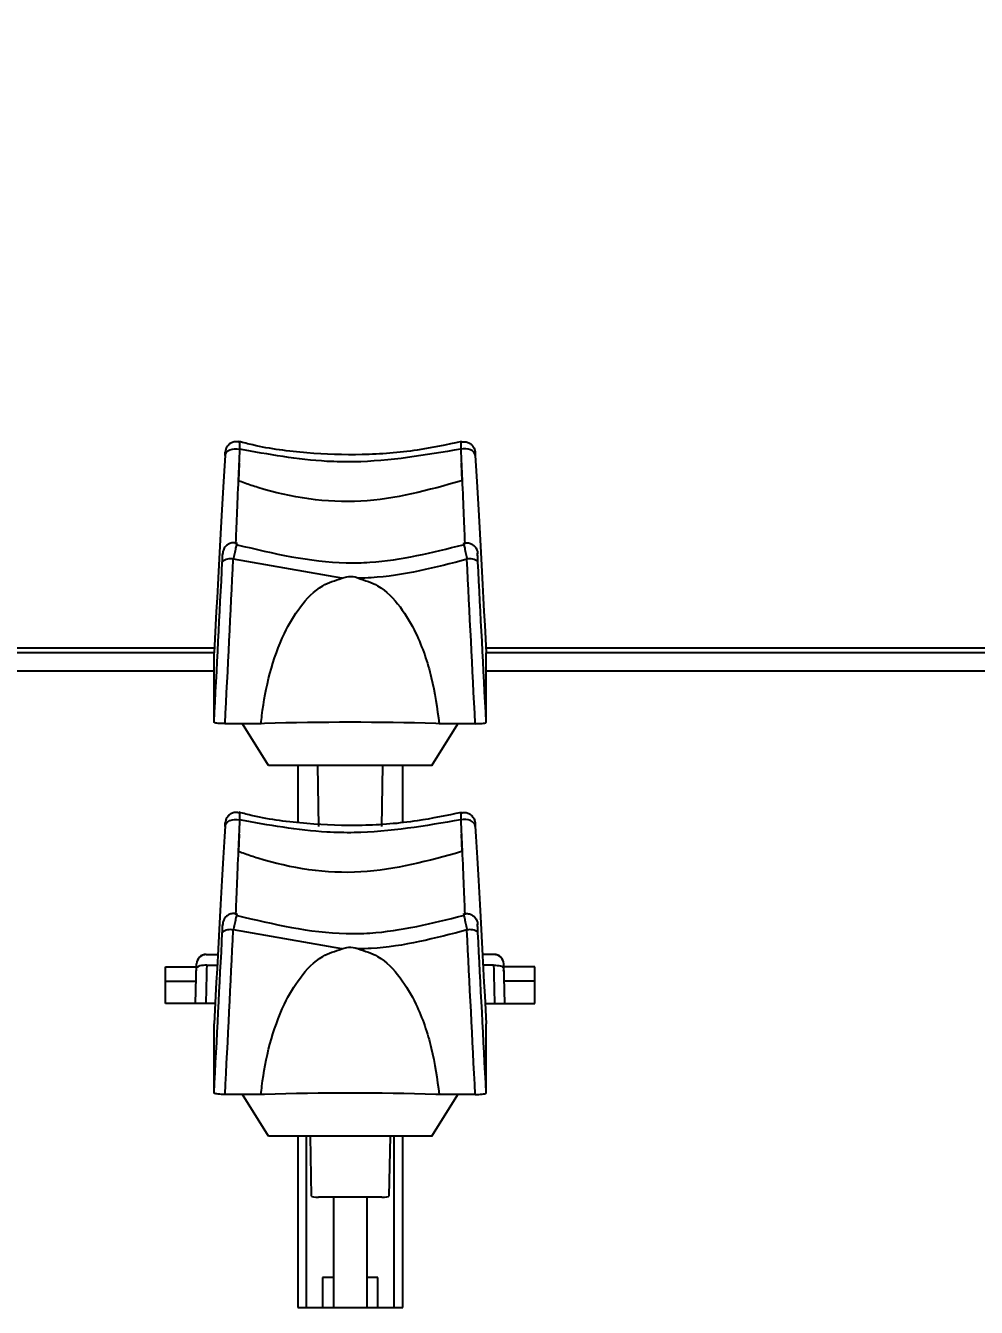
# Model space of a CAD drawing. Header units: inches. Extents: x 1.2 to 43.4, y 1.7 to 28.6.
# Drawn here: x 33.215 to 34.564, y 2.808 to 4.626 of the extents above; entities that cross this region are included whole.
import ezdxf

# ---------------------------------------------------------------- set-up
doc = ezdxf.new("R2010")
doc.units = ezdxf.units.IN
doc.header["$MEASUREMENT"] = 0
doc.layers.add('DIM', color=1, linetype='Continuous')
doc.styles.add('Arial', font='arial.ttf')
doc.dimstyles.new('ANSI & Metric .30 Stacked', dxfattribs={"dimscale": 2.666667, "dimtxt": 0.3, "dimasz": 0.375, "dimexe": 0.3, "dimexo": 0.3, "dimgap": 0.1, "dimtad": 0, "dimtih": 1, "dimtoh": 1, "dimzin": 4, "dimdsep": 46, "dimtxsty": 'Arial', "dimcen": 0.15, "dimadec": 0, "dimazin": 0, "dimtfac": 0.75, "dimtofl": 0, "dimtmove": 0, "dimatfit": 3, "dimfxl": 1, "dimtolj": 1, "dimtzin": 0, "dimarcsym": 0})

# ---------------------------------------------------------------- blocks, each defined once
blk = doc.blocks.new('*D8')
at = {"layer": 'Defpoints', "color": 0, "transparency": 16777216}
for p in [(43.3922, 5.7798), (25.0851, 3.6804), (43.3922, 3.6804)]:
    blk.add_point(p, dxfattribs=at)
at = {"layer": 'DIM', "color": 0, "lineweight": -2, "transparency": 16777216}
for p, q in [((25.0851, 3.9804), (25.0851, 6.0798)), ((43.3922, 3.9804), (43.3922, 6.0798)), ((25.4601, 5.7798), (33.3513, 5.7798)), ((43.0172, 5.7798), (35.126, 5.7798))]:
    blk.add_line(p, q, dxfattribs=at)
at = {"layer": 'DIM', "color": 0, "transparency": 16777216}
for points in [[(25.4601, 5.8423), (25.4601, 5.7173), (25.0851, 5.7798)], [(43.0172, 5.8423), (43.0172, 5.7173), (43.3922, 5.7798)]]:
    blk.add_solid(points, dxfattribs=at)
at = {"layer": 'DIM', "color": 0, "transparency": 16777216, "char_height": 0.3, "attachment_point": 5, "style": 'Arial'}
for s, insert in [('\\A1;18.31', (34.2387, 6.0331)), ('\\A1;[465mm]', (34.2387, 5.4875))]:
    blk.add_mtext(s, dxfattribs=dict(at, insert=insert))

msp = doc.modelspace()

# ---------------------------------------------------------------- linework, layer by layer
for p, q in [((33.4983, 4.0189), (33.4982, 4.0162)), ((33.853, 4.0189), (33.8532, 4.0162)), ((33.518, 4.0051), (33.5173, 3.9802)), ((33.8333, 4.0051), (33.834, 3.9802)), ((33.6637, 3.8421), (33.51, 3.869)), ((33.483, 3.7429), (33.1183, 3.7429)), ((33.4827, 3.7362), (33.1187, 3.7362)), ((33.4827, 3.6377), (33.4827, 3.7362)), ((36.5125, 3.7429), (33.8683, 3.7429)), ((36.5122, 3.7362), (33.8687, 3.7362)), ((33.8687, 3.6377), (33.8687, 3.7362)), ((33.4827, 3.7102), (33.1187, 3.7102)), ((36.5122, 3.7102), (33.8687, 3.7102)), ((33.5541, 3.6359), (33.5492, 3.6358)), ((33.8021, 3.6358), (33.7972, 3.6359)), ((33.5492, 3.6358), (33.4983, 3.6358)), ((33.5598, 3.5767), (33.5228, 3.6358)), ((33.7915, 3.5767), (33.8285, 3.6358)), ((33.8531, 3.6358), (33.8021, 3.6358)), ((33.7915, 3.5767), (33.5598, 3.5767)), ((33.6012, 3.5767), (33.6012, 3.496)), ((33.6291, 3.5767), (33.6307, 3.4901)), ((33.7207, 3.4901), (33.7222, 3.5767)), ((33.7502, 3.4963), (33.7502, 3.5767)), ((33.4983, 3.493), (33.4982, 3.4903)), ((33.853, 3.493), (33.8532, 3.4903)), ((33.518, 3.4793), (33.5173, 3.4544)), ((33.8333, 3.4793), (33.834, 3.4544)), ((33.6637, 3.3163), (33.51, 3.3432)), ((33.4137, 3.239), (33.4137, 3.2907)), ((33.4137, 3.2907), (33.4577, 3.2907)), ((33.4563, 3.239), (33.4578, 3.2951)), ((33.4716, 3.3086), (33.4879, 3.3086)), ((33.4716, 3.3086), (33.4716, 3.3085)), ((33.4716, 3.3085), (33.4879, 3.3085)), ((33.4723, 3.2932), (33.4871, 3.2932)), ((33.8798, 3.3086), (33.8634, 3.3086)), ((33.8798, 3.3085), (33.8634, 3.3085)), ((33.8791, 3.2932), (33.8642, 3.2932)), ((33.8798, 3.3086), (33.8798, 3.3085)), ((33.895, 3.239), (33.8935, 3.2951)), ((33.9377, 3.2907), (33.8937, 3.2907)), ((33.9377, 3.239), (33.9377, 3.2907)), ((33.4137, 3.2708), (33.4571, 3.2708)), ((33.9377, 3.2708), (33.8942, 3.2708)), ((33.4842, 3.239), (33.4137, 3.239)), ((33.8671, 3.239), (33.9377, 3.239)), ((33.4827, 3.1119), (33.4827, 3.2103)), ((33.8687, 3.1119), (33.8687, 3.2103)), ((33.5492, 3.11), (33.4983, 3.11)), ((33.5598, 3.0508), (33.5228, 3.11)), ((33.5541, 3.11), (33.5492, 3.11)), ((33.7915, 3.0508), (33.8285, 3.11)), ((33.8021, 3.11), (33.7972, 3.11)), ((33.8531, 3.11), (33.8021, 3.11)), ((33.7915, 3.0508), (33.5598, 3.0508)), ((33.6012, 3.0508), (33.6012, 2.8079)), ((33.6132, 3.0508), (33.6132, 2.8079)), ((33.6207, 2.9655), (33.6192, 3.0508)), ((33.7322, 3.0508), (33.7307, 2.9655)), ((33.7382, 2.8079), (33.7382, 3.0508)), ((33.7502, 2.8079), (33.7502, 3.0508)), ((33.7207, 2.9643), (33.6307, 2.9643)), ((33.652, 2.9643), (33.652, 2.8079)), ((33.6993, 2.9643), (33.6993, 2.8079)), ((33.652, 2.8503), (33.6363, 2.8503)), ((33.6363, 2.8503), (33.6363, 2.8079)), ((33.715, 2.8503), (33.6993, 2.8503)), ((33.715, 2.8079), (33.715, 2.8503)), ((33.6012, 2.8079), (33.7502, 2.8079))]:
    msp.add_line(p, q)
at = {"flags": 128}
for points in [[(33.4983, 4.016), (33.4989, 4.0185), (33.5002, 4.0207), (33.5023, 4.0227), (33.505, 4.0242), (33.5082, 4.0253), (33.5117, 4.0258), (33.5153, 4.0258), (33.5188, 4.0252)], [(33.853, 4.016), (33.8525, 4.0185), (33.8511, 4.0207), (33.849, 4.0227), (33.8463, 4.0242), (33.8431, 4.0253), (33.8396, 4.0258), (33.836, 4.0258), (33.8325, 4.0252)], [(33.4983, 3.4902), (33.4989, 3.4926), (33.5002, 3.4948), (33.5023, 3.4968), (33.505, 3.4984), (33.5082, 3.4994), (33.5117, 3.5), (33.5153, 3.5), (33.5188, 3.4994)], [(33.853, 3.4902), (33.8525, 3.4926), (33.8511, 3.4948), (33.849, 3.4968), (33.8463, 3.4984), (33.8431, 3.4994), (33.8396, 3.5), (33.836, 3.5), (33.8325, 3.4994)], [(33.4723, 3.2932), (33.4696, 3.2932), (33.467, 3.293), (33.4647, 3.2927), (33.4626, 3.2922), (33.4609, 3.2917), (33.4596, 3.291), (33.4588, 3.2903), (33.4585, 3.2895)], [(33.8791, 3.2932), (33.8817, 3.2932), (33.8843, 3.293), (33.8867, 3.2927), (33.8888, 3.2922), (33.8905, 3.2917), (33.8917, 3.291), (33.8925, 3.2903), (33.8928, 3.2895)]]:
    msp.add_lwpolyline(points, dxfattribs=at)
for centre, radius, start, end in [((33.5056, 3.8518), 0.0178, 75.8317, 129.2365), ((33.8457, 3.8518), 0.0178, 50.7635, 104.1683), ((33.6757, -0.3942), 4.032, 88.2726, 91.7274), ((33.5056, 3.3259), 0.0178, 75.8317, 129.2365), ((33.8457, 3.3259), 0.0178, 50.7635, 104.1683), ((33.4716, 3.2948), 0.0138, 90, 178.4839), ((33.4715, 3.2947), 0.0137, 89.7852, 178.2556), ((33.8798, 3.2948), 0.0138, 1.5161, 90), ((33.8798, 3.2947), 0.0137, 1.7444, 90.2148), ((33.6757, -0.9201), 4.032, 88.2726, 91.7274)]:
    msp.add_arc(centre, radius, start, end)
for centre, major_axis, ratio, start_param, end_param in [((33.4812, 3.6462), (0.027, 0.5183), 0.00637, 0.776352, 1.396595), ((33.4808, 3.684), (0.0345, 0.6628), 0.00637, 4.642907, 4.990237), ((33.4964, 3.6832), (0.0345, 0.6784), 0.006224, 4.642892, 4.990222), ((33.4812, 3.1203), (0.027, 0.5183), 0.00637, 0.776352, 1.396595), ((33.4808, 3.1581), (0.0345, 0.6628), 0.00637, 4.642907, 4.990237), ((33.4964, 3.1573), (0.0345, 0.6784), 0.006224, 4.642892, 4.990222), ((33.8848, 3.1312), (-0.0139, 0.55), 0.003109, 1.271733, 1.373475), ((33.8599, 4.5695), (-0.0334, 1.2846), 0.003189, 3.134776, 3.267468), ((33.6307, 2.9655), (0.01, 0), 0.121869, 3.141588, 4.71208), ((33.7207, 2.9655), (0.01, 0), 0.121869, 4.712698, 6.28319)]:
    msp.add_ellipse(centre, major_axis=major_axis, ratio=ratio, start_param=start_param, end_param=end_param)
at = {"extrusion": (0, 0, -1)}
for centre, major_axis, ratio, start_param, end_param in [((33.8701, 3.6462), (-0.027, 0.5183), 0.00637, 0.776352, 1.396595), ((33.8549, 3.6832), (-0.0345, 0.6784), 0.006224, 4.642892, 4.990222), ((33.8705, 3.684), (-0.0345, 0.6628), 0.00637, 4.642907, 4.990237), ((33.8701, 3.1203), (-0.027, 0.5183), 0.00637, 0.776352, 1.396595), ((33.8549, 3.1573), (-0.0345, 0.6784), 0.006224, 4.642892, 4.990222), ((33.8705, 3.1581), (-0.0345, 0.6628), 0.00637, 4.642907, 4.990237), ((33.4914, 4.5695), (0.0334, 1.2846), 0.003189, 3.134776, 3.267468), ((33.4665, 3.1312), (0.0139, 0.55), 0.003109, 1.271733, 1.373475)]:
    msp.add_ellipse(centre, major_axis=major_axis, ratio=ratio, start_param=start_param, end_param=end_param, dxfattribs=at)
for points, knots in [([(33.5176, 4.0351), (33.517, 4.0353), (33.5144, 4.0361), (33.51, 4.0354), (33.5056, 4.0334), (33.5025, 4.0308), (33.5006, 4.0281), (33.4994, 4.0257), (33.4989, 4.0238), (33.4986, 4.0225), (33.4986, 4.0219), (33.4985, 4.0215), (33.4985, 4.0208), (33.4984, 4.0203), (33.4984, 4.0193), (33.4983, 4.0189)], [0, 0, 0, 0, 0.0563984, 0.2383305, 0.3790778, 0.4956148, 0.5941125, 0.6750955, 0.7374244, 0.7732895, 0.7938266, 0.8135784, 0.8469295, 0.9473821, 1, 1, 1, 1]), ([(33.8335, 4.0359), (33.8127, 4.0314), (33.7669, 4.0217), (33.6927, 4.0159), (33.6143, 4.0188), (33.5553, 4.0263), (33.5244, 4.0343), (33.5179, 4.036)], [0, 0, 0, 0, 0.20298, 0.446567, 0.691251, 0.935018, 1, 1, 1, 1]), ([(33.8338, 4.0351), (33.8343, 4.0353), (33.8369, 4.0361), (33.8413, 4.0354), (33.8458, 4.0334), (33.8488, 4.0308), (33.8507, 4.0281), (33.8519, 4.0257), (33.8525, 4.0238), (33.8527, 4.0225), (33.8528, 4.0219), (33.8528, 4.0215), (33.8529, 4.0208), (33.8529, 4.0203), (33.853, 4.0193), (33.853, 4.0189)], [0, 0, 0, 0, 0.0563984, 0.2383305, 0.3790778, 0.4956148, 0.5941125, 0.6750955, 0.7374244, 0.7732895, 0.7938266, 0.8135784, 0.8469295, 0.9473821, 1, 1, 1, 1]), ([(33.4983, 4.0189), (33.4983, 4.0189), (33.4983, 4.0184), (33.4982, 4.0172), (33.4982, 4.0161)], [0, 0, 0, 0, 0.035776, 1, 1, 1, 1]), ([(33.4983, 4.016), (33.4984, 4.0172), (33.4985, 4.0195), (33.4985, 4.021), (33.4985, 4.021), (33.4984, 4.0196), (33.4983, 4.0189)], [0, 0, 0, 0, 0.24721, 0.494253, 0.746477, 1, 1, 1, 1]), ([(33.5188, 4.0252), (33.5182, 4.0107), (33.5165, 3.9755), (33.5146, 3.9294), (33.5135, 3.9018), (33.5131, 3.8911), (33.5131, 3.8906)], [0, 0, 0, 0, 0.251189, 0.610682, 0.980601, 1, 1, 1, 1]), ([(33.5176, 4.0349), (33.5178, 4.0349), (33.5183, 4.035), (33.5188, 4.032), (33.5188, 4.0275), (33.5188, 4.0252)], [0, 0, 0, 0, 0.156347, 0.576487, 1, 1, 1, 1]), ([(33.8325, 4.0252), (33.7824, 4.0166), (33.7197, 4.0059), (33.6133, 4.008), (33.5598, 4.0178), (33.5188, 4.0252)], [0, 0, 0, 0, 0.48183, 0.603063, 1, 1, 1, 1]), ([(33.8337, 4.0349), (33.8336, 4.0349), (33.833, 4.035), (33.8325, 4.032), (33.8325, 4.0275), (33.8325, 4.0252)], [0, 0, 0, 0, 0.156347, 0.576487, 1, 1, 1, 1]), ([(33.8325, 4.0252), (33.8332, 4.0107), (33.8348, 3.9755), (33.8367, 3.9294), (33.8378, 3.9018), (33.8382, 3.8911), (33.8382, 3.8906)], [0, 0, 0, 0, 0.251189, 0.610682, 0.980601, 1, 1, 1, 1]), ([(33.853, 4.016), (33.853, 4.0172), (33.8529, 4.0195), (33.8528, 4.021), (33.8528, 4.021), (33.8529, 4.0196), (33.853, 4.0189)], [0, 0, 0, 0, 0.24721, 0.494253, 0.746477, 1, 1, 1, 1]), ([(33.853, 4.0189), (33.853, 4.0189), (33.853, 4.0184), (33.8531, 4.0172), (33.8532, 4.0161)], [0, 0, 0, 0, 0.035776, 1, 1, 1, 1]), ([(33.8338, 3.9802), (33.7866, 3.9671), (33.6916, 3.9409), (33.5883, 3.9569), (33.5323, 3.9747), (33.5232, 3.9781), (33.5173, 3.9802)], [0, 0, 0, 0, 0.45231, 0.909806, 0.941019, 1, 1, 1, 1]), ([(33.5153, 3.8913), (33.5143, 3.8917), (33.5114, 3.8927), (33.5066, 3.8921), (33.5021, 3.8901), (33.499, 3.8875), (33.497, 3.8848), (33.4958, 3.8823), (33.4953, 3.8804), (33.495, 3.8791), (33.495, 3.8784), (33.4949, 3.878), (33.4949, 3.8776), (33.4948, 3.8771), (33.4948, 3.8768)], [0, 0, 0, 0, 0.096018, 0.287781, 0.435692, 0.55788, 0.661193, 0.746266, 0.811954, 0.850921, 0.872288, 0.891647, 0.924172, 1, 1, 1, 1]), ([(33.5153, 3.8912), (33.5151, 3.8912), (33.5149, 3.8911), (33.5137, 3.8867), (33.512, 3.8795), (33.5107, 3.873), (33.5101, 3.8695), (33.51, 3.869)], [0, 0, 0, 0, 0.195774, 0.463165, 0.731943, 0.95969, 1, 1, 1, 1]), ([(33.836, 3.8913), (33.837, 3.8917), (33.8399, 3.8927), (33.8447, 3.8921), (33.8493, 3.8901), (33.8523, 3.8875), (33.8543, 3.8848), (33.8555, 3.8823), (33.8561, 3.8804), (33.8563, 3.8791), (33.8564, 3.8784), (33.8564, 3.878), (33.8565, 3.8776), (33.8565, 3.8771), (33.8565, 3.8768)], [0, 0, 0, 0, 0.096018, 0.287781, 0.435692, 0.55788, 0.661193, 0.746266, 0.811954, 0.850921, 0.872288, 0.891647, 0.924172, 1, 1, 1, 1]), ([(33.8361, 3.8912), (33.8362, 3.8912), (33.8365, 3.8911), (33.8377, 3.8867), (33.8393, 3.8795), (33.8406, 3.873), (33.8413, 3.8695), (33.8414, 3.869)], [0, 0, 0, 0, 0.195774, 0.463165, 0.731943, 0.95969, 1, 1, 1, 1]), ([(33.4944, 3.8655), (33.4945, 3.8674), (33.4946, 3.87), (33.4947, 3.8718), (33.4947, 3.8723)], [0, 0, 0, 0, 0.702943, 1, 1, 1, 1]), ([(33.4947, 3.8723), (33.4947, 3.8731), (33.4948, 3.8753), (33.4949, 3.8772), (33.4949, 3.8778), (33.4948, 3.8769), (33.4948, 3.8766)], [0, 0, 0, 0, 0.1789751, 0.4845083, 0.7793104, 1, 1, 1, 1]), ([(33.5154, 3.8896), (33.5666, 3.8774), (33.6288, 3.8626), (33.7375, 3.865), (33.7922, 3.8787), (33.8359, 3.8896)], [0, 0, 0, 0, 0.482261, 0.585617, 1, 1, 1, 1]), ([(33.8566, 3.8723), (33.8566, 3.8731), (33.8565, 3.8753), (33.8564, 3.8772), (33.8564, 3.8778), (33.8565, 3.8769), (33.8565, 3.8766)], [0, 0, 0, 0, 0.1789751, 0.4845083, 0.7793104, 1, 1, 1, 1]), ([(33.857, 3.8655), (33.8569, 3.8674), (33.8567, 3.87), (33.8567, 3.8718), (33.8566, 3.8723)], [0, 0, 0, 0, 0.702943, 1, 1, 1, 1]), ([(33.8414, 3.869), (33.7964, 3.8573), (33.7457, 3.844), (33.6936, 3.8423), (33.6876, 3.8421)], [0, 0, 0, 0, 0.886615, 1, 1, 1, 1]), ([(33.5492, 3.6358), (33.5496, 3.6397), (33.5546, 3.6835), (33.5688, 3.7426), (33.6035, 3.8022), (33.631, 3.8315), (33.6544, 3.8391), (33.6637, 3.8421)], [0, 0, 0, 0, 0.047044, 0.530551, 0.706932, 0.883366, 1, 1, 1, 1]), ([(33.6637, 3.8421), (33.666, 3.8429), (33.6721, 3.845), (33.6807, 3.8448), (33.686, 3.8428), (33.6876, 3.8421)], [0, 0, 0, 0, 0.304027, 0.787474, 1, 1, 1, 1]), ([(33.6876, 3.8421), (33.697, 3.8391), (33.7204, 3.8315), (33.7479, 3.8022), (33.7735, 3.7581), (33.7929, 3.7018), (33.799, 3.6578), (33.8021, 3.6358)], [0, 0, 0, 0, 0.116437, 0.292571, 0.468654, 0.733954, 1, 1, 1, 1]), ([(33.4983, 3.6358), (33.4965, 3.6359), (33.493, 3.6359), (33.4883, 3.6362), (33.4848, 3.6367), (33.4829, 3.6372), (33.4827, 3.6376), (33.4827, 3.6377)], [0, 0, 0, 0, 0.214815, 0.429665, 0.644206, 0.858597, 1, 1, 1, 1]), ([(33.8531, 3.6358), (33.8548, 3.6359), (33.8583, 3.6359), (33.863, 3.6362), (33.8665, 3.6367), (33.8684, 3.6372), (33.8686, 3.6376), (33.8687, 3.6377)], [0, 0, 0, 0, 0.214815, 0.429665, 0.644206, 0.858597, 1, 1, 1, 1]), ([(33.5176, 3.5092), (33.517, 3.5094), (33.5144, 3.5103), (33.51, 3.5096), (33.5056, 3.5076), (33.5025, 3.5049), (33.5006, 3.5023), (33.4994, 3.4998), (33.4989, 3.4979), (33.4986, 3.4966), (33.4986, 3.496), (33.4985, 3.4956), (33.4985, 3.495), (33.4984, 3.4944), (33.4984, 3.4934), (33.4983, 3.493)], [0, 0, 0, 0, 0.0563984, 0.2383305, 0.3790778, 0.4956148, 0.5941125, 0.6750955, 0.7374244, 0.7732895, 0.7938266, 0.8135784, 0.8469295, 0.9473821, 1, 1, 1, 1]), ([(33.5176, 3.509), (33.5178, 3.5091), (33.5183, 3.5092), (33.5188, 3.5061), (33.5188, 3.5016), (33.5188, 3.4994)], [0, 0, 0, 0, 0.156347, 0.576487, 1, 1, 1, 1]), ([(33.8335, 3.51), (33.8127, 3.5056), (33.7669, 3.4959), (33.6927, 3.4901), (33.6143, 3.4929), (33.5553, 3.5004), (33.5244, 3.5084), (33.5179, 3.5101)], [0, 0, 0, 0, 0.20298, 0.446567, 0.691251, 0.935018, 1, 1, 1, 1]), ([(33.8337, 3.509), (33.8336, 3.5091), (33.833, 3.5092), (33.8325, 3.5061), (33.8325, 3.5016), (33.8325, 3.4994)], [0, 0, 0, 0, 0.156347, 0.576487, 1, 1, 1, 1]), ([(33.8338, 3.5092), (33.8343, 3.5094), (33.8369, 3.5103), (33.8413, 3.5096), (33.8458, 3.5076), (33.8488, 3.5049), (33.8507, 3.5023), (33.8519, 3.4998), (33.8525, 3.4979), (33.8527, 3.4966), (33.8528, 3.496), (33.8528, 3.4956), (33.8529, 3.495), (33.8529, 3.4944), (33.853, 3.4934), (33.853, 3.493)], [0, 0, 0, 0, 0.0563984, 0.2383305, 0.3790778, 0.4956148, 0.5941125, 0.6750955, 0.7374244, 0.7732895, 0.7938266, 0.8135784, 0.8469295, 0.9473821, 1, 1, 1, 1]), ([(33.4983, 3.493), (33.4983, 3.493), (33.4983, 3.4925), (33.4982, 3.4914), (33.4982, 3.4902)], [0, 0, 0, 0, 0.035776, 1, 1, 1, 1]), ([(33.4983, 3.4902), (33.4984, 3.4913), (33.4985, 3.4936), (33.4985, 3.4951), (33.4985, 3.4951), (33.4984, 3.4937), (33.4983, 3.493)], [0, 0, 0, 0, 0.24721, 0.494253, 0.746477, 1, 1, 1, 1]), ([(33.5188, 3.4994), (33.5182, 3.4849), (33.5165, 3.4496), (33.5146, 3.4035), (33.5135, 3.376), (33.5131, 3.3652), (33.5131, 3.3647)], [0, 0, 0, 0, 0.251189, 0.610682, 0.980601, 1, 1, 1, 1]), ([(33.8325, 3.4994), (33.7824, 3.4908), (33.7197, 3.48), (33.6133, 3.4822), (33.5598, 3.4919), (33.5188, 3.4994)], [0, 0, 0, 0, 0.48183, 0.603063, 1, 1, 1, 1]), ([(33.8325, 3.4994), (33.8332, 3.4849), (33.8348, 3.4496), (33.8367, 3.4035), (33.8378, 3.376), (33.8382, 3.3652), (33.8382, 3.3647)], [0, 0, 0, 0, 0.251189, 0.610682, 0.980601, 1, 1, 1, 1]), ([(33.853, 3.4902), (33.853, 3.4913), (33.8529, 3.4936), (33.8528, 3.4951), (33.8528, 3.4951), (33.8529, 3.4937), (33.853, 3.493)], [0, 0, 0, 0, 0.24721, 0.494253, 0.746477, 1, 1, 1, 1]), ([(33.853, 3.493), (33.853, 3.493), (33.853, 3.4925), (33.8531, 3.4914), (33.8532, 3.4902)], [0, 0, 0, 0, 0.035776, 1, 1, 1, 1]), ([(33.8338, 3.4543), (33.7866, 3.4413), (33.6916, 3.415), (33.5883, 3.431), (33.5323, 3.4489), (33.5232, 3.4522), (33.5173, 3.4544)], [0, 0, 0, 0, 0.45231, 0.909806, 0.941019, 1, 1, 1, 1]), ([(33.5153, 3.3654), (33.5143, 3.3658), (33.5114, 3.3669), (33.5066, 3.3663), (33.5021, 3.3642), (33.499, 3.3616), (33.497, 3.3589), (33.4958, 3.3565), (33.4953, 3.3545), (33.495, 3.3532), (33.495, 3.3526), (33.4949, 3.3522), (33.4949, 3.3517), (33.4948, 3.3513), (33.4948, 3.351)], [0, 0, 0, 0, 0.096018, 0.287781, 0.435692, 0.55788, 0.661193, 0.746266, 0.811954, 0.850921, 0.872288, 0.891647, 0.924172, 1, 1, 1, 1]), ([(33.5153, 3.3654), (33.5151, 3.3653), (33.5149, 3.3653), (33.5137, 3.3608), (33.512, 3.3536), (33.5107, 3.3471), (33.5101, 3.3437), (33.51, 3.3432)], [0, 0, 0, 0, 0.195774, 0.463165, 0.731943, 0.95969, 1, 1, 1, 1]), ([(33.5154, 3.3638), (33.5666, 3.3516), (33.6288, 3.3367), (33.7375, 3.3391), (33.7922, 3.3528), (33.8359, 3.3638)], [0, 0, 0, 0, 0.482261, 0.585617, 1, 1, 1, 1]), ([(33.836, 3.3654), (33.837, 3.3658), (33.8399, 3.3669), (33.8447, 3.3663), (33.8493, 3.3642), (33.8523, 3.3616), (33.8543, 3.3589), (33.8555, 3.3565), (33.8561, 3.3545), (33.8563, 3.3532), (33.8564, 3.3526), (33.8564, 3.3522), (33.8565, 3.3517), (33.8565, 3.3513), (33.8565, 3.351)], [0, 0, 0, 0, 0.096018, 0.287781, 0.435692, 0.55788, 0.661193, 0.746266, 0.811954, 0.850921, 0.872288, 0.891647, 0.924172, 1, 1, 1, 1]), ([(33.8361, 3.3654), (33.8362, 3.3653), (33.8365, 3.3653), (33.8377, 3.3608), (33.8393, 3.3536), (33.8406, 3.3471), (33.8413, 3.3437), (33.8414, 3.3432)], [0, 0, 0, 0, 0.195774, 0.463165, 0.731943, 0.95969, 1, 1, 1, 1]), ([(33.4944, 3.3397), (33.4945, 3.3415), (33.4946, 3.3441), (33.4947, 3.3459), (33.4947, 3.3464)], [0, 0, 0, 0, 0.702943, 1, 1, 1, 1]), ([(33.4947, 3.3464), (33.4947, 3.3473), (33.4948, 3.3495), (33.4949, 3.3513), (33.4949, 3.3519), (33.4948, 3.3511), (33.4948, 3.3507)], [0, 0, 0, 0, 0.1789751, 0.4845083, 0.7793104, 1, 1, 1, 1]), ([(33.8566, 3.3464), (33.8566, 3.3473), (33.8565, 3.3495), (33.8564, 3.3513), (33.8564, 3.3519), (33.8565, 3.3511), (33.8565, 3.3507)], [0, 0, 0, 0, 0.1789751, 0.4845083, 0.7793104, 1, 1, 1, 1]), ([(33.857, 3.3397), (33.8569, 3.3415), (33.8567, 3.3441), (33.8567, 3.3459), (33.8566, 3.3464)], [0, 0, 0, 0, 0.702943, 1, 1, 1, 1]), ([(33.8414, 3.3432), (33.7964, 3.3314), (33.7457, 3.3181), (33.6936, 3.3165), (33.6876, 3.3163)], [0, 0, 0, 0, 0.886615, 1, 1, 1, 1]), ([(33.5492, 3.11), (33.5496, 3.1139), (33.5546, 3.1576), (33.5688, 3.2168), (33.6035, 3.2763), (33.631, 3.3057), (33.6544, 3.3133), (33.6637, 3.3163)], [0, 0, 0, 0, 0.047044, 0.530551, 0.706932, 0.883366, 1, 1, 1, 1]), ([(33.6637, 3.3163), (33.666, 3.3171), (33.6721, 3.3191), (33.6807, 3.3189), (33.686, 3.3169), (33.6876, 3.3163)], [0, 0, 0, 0, 0.304027, 0.787474, 1, 1, 1, 1]), ([(33.6876, 3.3163), (33.697, 3.3133), (33.7204, 3.3057), (33.7479, 3.2763), (33.7735, 3.2323), (33.7929, 3.1759), (33.799, 3.132), (33.8021, 3.11)], [0, 0, 0, 0, 0.116437, 0.292571, 0.468654, 0.733954, 1, 1, 1, 1]), ([(33.4983, 3.11), (33.4965, 3.11), (33.493, 3.11), (33.4883, 3.1104), (33.4848, 3.1108), (33.4829, 3.1114), (33.4827, 3.1117), (33.4827, 3.1119)], [0, 0, 0, 0, 0.214815, 0.429665, 0.644206, 0.858597, 1, 1, 1, 1]), ([(33.8531, 3.11), (33.8548, 3.11), (33.8583, 3.11), (33.863, 3.1104), (33.8665, 3.1108), (33.8684, 3.1114), (33.8686, 3.1117), (33.8687, 3.1119)], [0, 0, 0, 0, 0.214815, 0.429665, 0.644206, 0.858597, 1, 1, 1, 1])]:
    msp.add_open_spline(points, degree=3, knots=knots)

# ---------------------------------------------------------------- dimensions: what is measured, and where the dimension line sits
at = {"layer": 'DIM'}
dim = msp.add_linear_dim(base=(43.3922, 5.7798), p1=(25.0851, 3.6804), p2=(43.3922, 3.6804), dimstyle='ANSI & Metric .30 Stacked', override={"dimpost": '\\X'}, dxfattribs=at)
dim.commit()
dim.dimension.update_dxf_attribs({"geometry": '*D8', "text_midpoint": (34.2387, 5.7798)})

doc.saveas('drawing.dxf')
